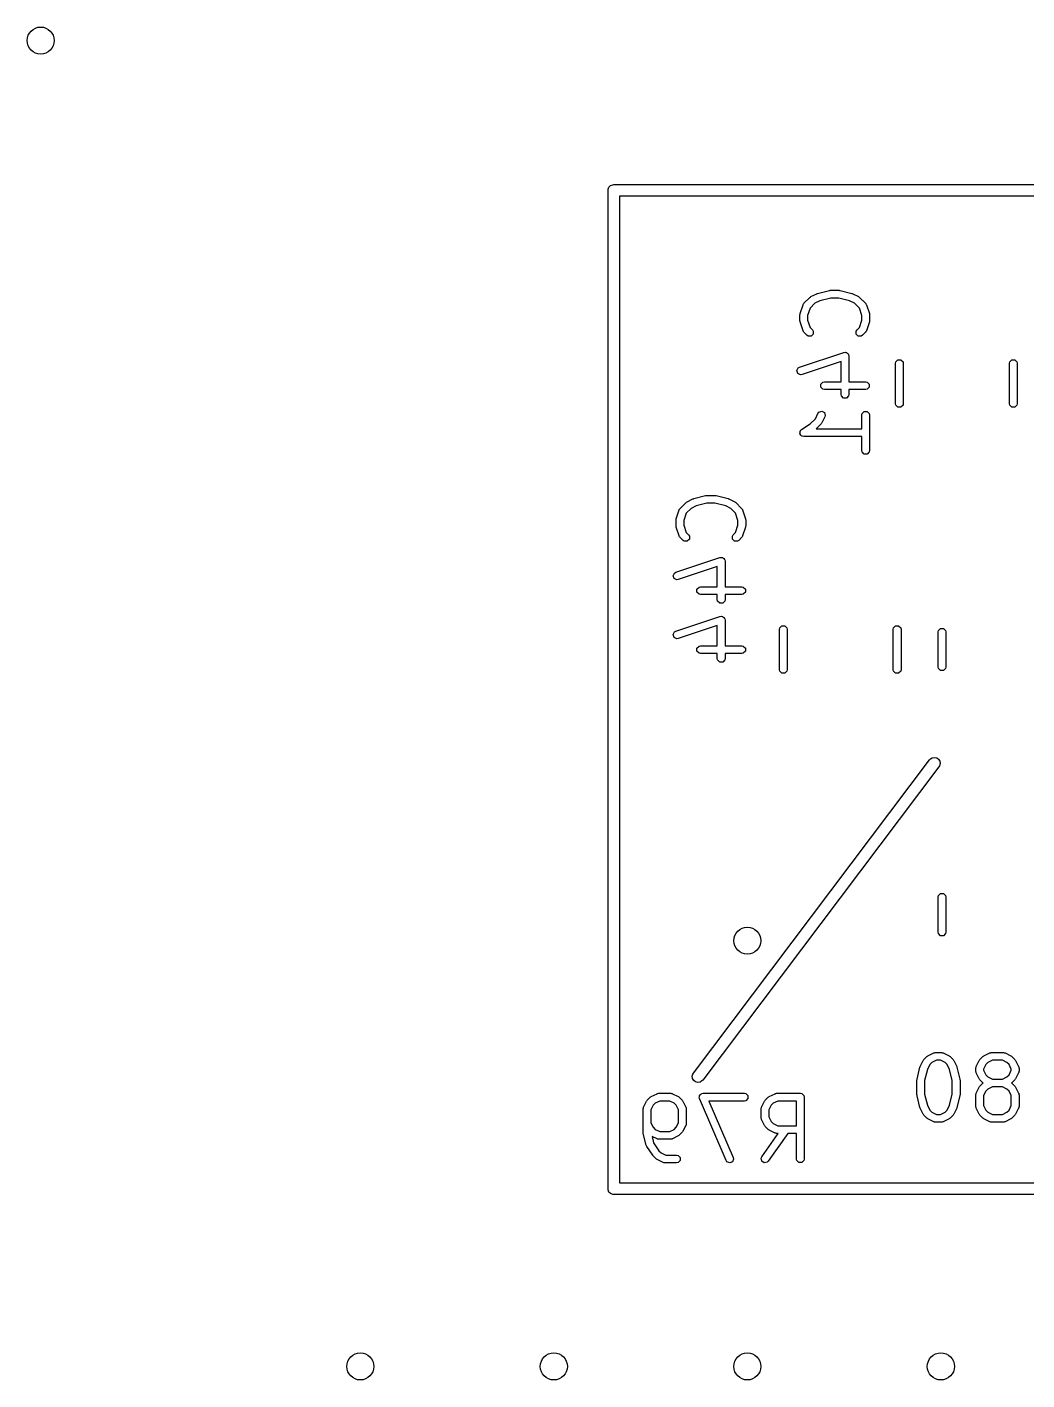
# Model space of a CAD drawing. Header units: inches. Extents: x 0.38 to 5.39, y 0.12 to 3.22.
# Drawn here: x 0.383 to 0.892, y 2.409 to 3.097 of the extents above; entities that cross this region are included whole.
import ezdxf

# ---------------------------------------------------------------- set-up
doc = ezdxf.new("R2010")
doc.units = ezdxf.units.IN
doc.header["$MEASUREMENT"] = 0
doc.layers.add('BLACK', color=250, linetype='CONTINUOUS')

msp = doc.modelspace()

# ---------------------------------------------------------------- linework, layer by layer
at = {"layer": 'BLACK', "linetype": 'CONTINUOUS'}
for p, q in [((0.67858, 3.01382), (0.67864, 3.01439)), ((0.67864, 3.01439), (0.67908, 3.01546)), ((0.67908, 3.01546), (0.67989, 3.01627)), ((0.67989, 3.01627), (0.68096, 3.01671)), ((0.68096, 3.01671), (0.68154, 3.01677)), ((0.68154, 3.01677), (1.32228, 3.01677)), ((0.67858, 2.50594), (0.67858, 3.01382)), ((0.68449, 3.01087), (0.68449, 2.5089)), ((1.31933, 3.01087), (0.68449, 3.01087)), ((0.77825, 2.9564), (0.78125, 2.9594)), ((0.78125, 2.9594), (0.78152, 2.95957)), ((0.78152, 2.95957), (0.78176, 2.95977)), ((0.78176, 2.95977), (0.78476, 2.96127)), ((0.78476, 2.96127), (0.78497, 2.96132)), ((0.78497, 2.96132), (0.78517, 2.96141)), ((0.78517, 2.96141), (0.79117, 2.96291)), ((0.79117, 2.96291), (0.79141, 2.96293)), ((0.79141, 2.96293), (0.79164, 2.96297)), ((0.79164, 2.96297), (0.79614, 2.96297)), ((0.79614, 2.96297), (0.79638, 2.96293)), ((0.79638, 2.96293), (0.79662, 2.96291)), ((0.79662, 2.96291), (0.80262, 2.96141)), ((0.80262, 2.96141), (0.80281, 2.96132)), ((0.80281, 2.96132), (0.80302, 2.96127)), ((0.80302, 2.96127), (0.80602, 2.95977)), ((0.80602, 2.95977), (0.80627, 2.95957)), ((0.80627, 2.95957), (0.80653, 2.9594)), ((0.80653, 2.9594), (0.80953, 2.9564)), ((0.77628, 2.95113), (0.77778, 2.95563)), ((0.77778, 2.95563), (0.77783, 2.95571)), ((0.77783, 2.95576), (0.778, 2.95602)), ((0.77783, 2.95571), (0.77783, 2.95576)), ((0.778, 2.95602), (0.77816, 2.9563)), ((0.77816, 2.9563), (0.7782, 2.95632)), ((0.7782, 2.95632), (0.77825, 2.9564)), ((0.78137, 2.95394), (0.78011, 2.95019)), ((0.78381, 2.95639), (0.78137, 2.95394)), ((0.78633, 2.95765), (0.78381, 2.95639)), ((0.79189, 2.95904), (0.78633, 2.95765)), ((0.7959, 2.95904), (0.79189, 2.95904)), ((0.80146, 2.95765), (0.7959, 2.95904)), ((0.80398, 2.95639), (0.80146, 2.95765)), ((0.80642, 2.95394), (0.80398, 2.95639)), ((0.80767, 2.95019), (0.80642, 2.95394)), ((0.80953, 2.9564), (0.80959, 2.95632)), ((0.80959, 2.95632), (0.80963, 2.9563)), ((0.80963, 2.9563), (0.80979, 2.95602)), ((0.80979, 2.95602), (0.80996, 2.95576)), ((0.80996, 2.95576), (0.80996, 2.95571)), ((0.80996, 2.95571), (0.81001, 2.95563)), ((0.81001, 2.95563), (0.81151, 2.95113)), ((0.77618, 2.95051), (0.77624, 2.95082)), ((0.77618, 2.94751), (0.77618, 2.95051)), ((0.77624, 2.9472), (0.77618, 2.94751)), ((0.77624, 2.95082), (0.77628, 2.95113)), ((0.77628, 2.94688), (0.77624, 2.9472)), ((0.77778, 2.94238), (0.77628, 2.94688)), ((0.78011, 2.95019), (0.78011, 2.94783)), ((0.78011, 2.94783), (0.78137, 2.94407)), ((0.80642, 2.94407), (0.80767, 2.94783)), ((0.80767, 2.94783), (0.80767, 2.95019)), ((0.81151, 2.94688), (0.81001, 2.94238)), ((0.81151, 2.95113), (0.81155, 2.95082)), ((0.81155, 2.9472), (0.81151, 2.94688)), ((0.81155, 2.95082), (0.81161, 2.95051)), ((0.81161, 2.94751), (0.81155, 2.9472)), ((0.81161, 2.95051), (0.81161, 2.94751)), ((0.77783, 2.9423), (0.77778, 2.94238)), ((0.77783, 2.94225), (0.77783, 2.9423)), ((0.778, 2.94199), (0.77783, 2.94225)), ((0.77816, 2.94172), (0.778, 2.94199)), ((0.7782, 2.9417), (0.77816, 2.94172)), ((0.77825, 2.94162), (0.7782, 2.9417)), ((0.77975, 2.94012), (0.77825, 2.94162)), ((0.78039, 2.93969), (0.77975, 2.94012)), ((0.7819, 2.93969), (0.78039, 2.93969)), ((0.78137, 2.94407), (0.78254, 2.9429)), ((0.78296, 2.94075), (0.7819, 2.93969)), ((0.78254, 2.9429), (0.78296, 2.94226)), ((0.78296, 2.94226), (0.78296, 2.94075)), ((0.80482, 2.94226), (0.80525, 2.9429)), ((0.80482, 2.94075), (0.80482, 2.94226)), ((0.80589, 2.93969), (0.80482, 2.94075)), ((0.80525, 2.9429), (0.80642, 2.94407)), ((0.8074, 2.93969), (0.80589, 2.93969)), ((0.80803, 2.94012), (0.8074, 2.93969)), ((0.80953, 2.94162), (0.80803, 2.94012)), ((0.80959, 2.9417), (0.80953, 2.94162)), ((0.80963, 2.94172), (0.80959, 2.9417)), ((0.80979, 2.94199), (0.80963, 2.94172)), ((0.80996, 2.94225), (0.80979, 2.94199)), ((0.81001, 2.94238), (0.80996, 2.9423)), ((0.80996, 2.9423), (0.80996, 2.94225)), ((0.77602, 2.92388), (0.79852, 2.93138)), ((0.79717, 2.92678), (0.77727, 2.92014)), ((0.79717, 2.91648), (0.79717, 2.92678)), ((0.79852, 2.93138), (0.79928, 2.93147)), ((0.79928, 2.93147), (0.79957, 2.93133)), ((0.79957, 2.93133), (0.7999, 2.93133)), ((0.7999, 2.93133), (0.80022, 2.931)), ((0.80022, 2.931), (0.80063, 2.9308)), ((0.80063, 2.9308), (0.80073, 2.93049)), ((0.80073, 2.93049), (0.80096, 2.93026)), ((0.80096, 2.93026), (0.80111, 2.92951)), ((0.80111, 2.92951), (0.80111, 2.91648)), ((0.82484, 2.92588), (0.82499, 2.92663)), ((0.82484, 2.90531), (0.82484, 2.92588)), ((0.82499, 2.92663), (0.82606, 2.92769)), ((0.82606, 2.92769), (0.82756, 2.92769)), ((0.82756, 2.92769), (0.82863, 2.92663)), ((0.82863, 2.92663), (0.82878, 2.92588)), ((0.82878, 2.92588), (0.82878, 2.90531)), ((0.88272, 2.92588), (0.88287, 2.92663)), ((0.88272, 2.90531), (0.88272, 2.92588)), ((0.88287, 2.92663), (0.88393, 2.92769)), ((0.88393, 2.92769), (0.88544, 2.92769)), ((0.88544, 2.92769), (0.8865, 2.92663)), ((0.8865, 2.92663), (0.88665, 2.92588)), ((0.88665, 2.92588), (0.88665, 2.90531)), ((0.77468, 2.92215), (0.77536, 2.9235)), ((0.77516, 2.92072), (0.77468, 2.92215)), ((0.77651, 2.92005), (0.77516, 2.92072)), ((0.77536, 2.9235), (0.77602, 2.92388)), ((0.77727, 2.92014), (0.77651, 2.92005)), ((0.78683, 2.91526), (0.78789, 2.91633)), ((0.78683, 2.91376), (0.78683, 2.91526)), ((0.78789, 2.91269), (0.78683, 2.91376)), ((0.78789, 2.91633), (0.78864, 2.91648)), ((0.78864, 2.91254), (0.78789, 2.91269)), ((0.78864, 2.91648), (0.79717, 2.91648)), ((0.79717, 2.91254), (0.78864, 2.91254)), ((0.79717, 2.91001), (0.79717, 2.91254)), ((0.80111, 2.91648), (0.80964, 2.91648)), ((0.80964, 2.91254), (0.80111, 2.91254)), ((0.80111, 2.91254), (0.80111, 2.91001)), ((0.80964, 2.91648), (0.81039, 2.91633)), ((0.81039, 2.91269), (0.80964, 2.91254)), ((0.81039, 2.91633), (0.81146, 2.91526)), ((0.81146, 2.91376), (0.81039, 2.91269)), ((0.81146, 2.91526), (0.81146, 2.91376)), ((0.79732, 2.90926), (0.79717, 2.91001)), ((0.79839, 2.90819), (0.79732, 2.90926)), ((0.7999, 2.90819), (0.79839, 2.90819)), ((0.80096, 2.90926), (0.7999, 2.90819)), ((0.80111, 2.91001), (0.80096, 2.90926)), ((0.82499, 2.90455), (0.82484, 2.90531)), ((0.82606, 2.90349), (0.82499, 2.90455)), ((0.82863, 2.90455), (0.82756, 2.90349)), ((0.82878, 2.90531), (0.82863, 2.90455)), ((0.88287, 2.90455), (0.88272, 2.90531)), ((0.88393, 2.90349), (0.88287, 2.90455)), ((0.8865, 2.90455), (0.88544, 2.90349)), ((0.88665, 2.90531), (0.8865, 2.90455)), ((0.78139, 2.89504), (0.78403, 2.89768)), ((0.78403, 2.89768), (0.78538, 2.90039)), ((0.78538, 2.90039), (0.78585, 2.901)), ((0.78585, 2.901), (0.78728, 2.90148)), ((0.78728, 2.90148), (0.78863, 2.9008)), ((0.78891, 2.89863), (0.78741, 2.89563)), ((0.78863, 2.9008), (0.78911, 2.89937)), ((0.78911, 2.89937), (0.78891, 2.89863)), ((0.80767, 2.89951), (0.80782, 2.90027)), ((0.80767, 2.89248), (0.80767, 2.89951)), ((0.80782, 2.90027), (0.80889, 2.90133)), ((0.80889, 2.90133), (0.81039, 2.90133)), ((0.81039, 2.90133), (0.81146, 2.90027)), ((0.81146, 2.90027), (0.81161, 2.89951)), ((0.81161, 2.89951), (0.81161, 2.88151)), ((0.82756, 2.90349), (0.82606, 2.90349)), ((0.88544, 2.90349), (0.88393, 2.90349)), ((0.77621, 2.89013), (0.77633, 2.89069)), ((0.77633, 2.89127), (0.77647, 2.89141)), ((0.77633, 2.89069), (0.77633, 2.89127)), ((0.77647, 2.89141), (0.77651, 2.89161)), ((0.77651, 2.89161), (0.77705, 2.89215)), ((0.77705, 2.89215), (0.78139, 2.89504)), ((0.78704, 2.89512), (0.7844, 2.89248)), ((0.7844, 2.89248), (0.80767, 2.89248)), ((0.78721, 2.89538), (0.78704, 2.89512)), ((0.78741, 2.89563), (0.78721, 2.89538)), ((0.77633, 2.88996), (0.77621, 2.89013)), ((0.77633, 2.88976), (0.77633, 2.88996)), ((0.77673, 2.88936), (0.77633, 2.88976)), ((0.77705, 2.88888), (0.77673, 2.88936)), ((0.77725, 2.88884), (0.77705, 2.88888)), ((0.77739, 2.8887), (0.77725, 2.88884)), ((0.77815, 2.88855), (0.77739, 2.8887)), ((0.80767, 2.88855), (0.77815, 2.88855)), ((0.80767, 2.88151), (0.80767, 2.88855)), ((0.80782, 2.88076), (0.80767, 2.88151)), ((0.80889, 2.8797), (0.80782, 2.88076)), ((0.81039, 2.8797), (0.80889, 2.8797)), ((0.81146, 2.88076), (0.81039, 2.8797)), ((0.81161, 2.88151), (0.81146, 2.88076)), ((0.71877, 2.85544), (0.72177, 2.85694)), ((0.72177, 2.85694), (0.72198, 2.85699)), ((0.72198, 2.85699), (0.72217, 2.85708)), ((0.72217, 2.85708), (0.72817, 2.85858)), ((0.72817, 2.85858), (0.72842, 2.8586)), ((0.72842, 2.8586), (0.72865, 2.85864)), ((0.72865, 2.85864), (0.73315, 2.85864)), ((0.73315, 2.85864), (0.73339, 2.8586)), ((0.73339, 2.8586), (0.73363, 2.85858)), ((0.73363, 2.85858), (0.73963, 2.85708)), ((0.73963, 2.85708), (0.73982, 2.85699)), ((0.73982, 2.85699), (0.74003, 2.85694)), ((0.74003, 2.85694), (0.74303, 2.85544)), ((0.71329, 2.8468), (0.71479, 2.8513)), ((0.71479, 2.8513), (0.71483, 2.85138)), ((0.71483, 2.85143), (0.71501, 2.85169)), ((0.71483, 2.85138), (0.71483, 2.85143)), ((0.71501, 2.85169), (0.71517, 2.85196)), ((0.71517, 2.85196), (0.71521, 2.85198)), ((0.71521, 2.85198), (0.71526, 2.85207)), ((0.71526, 2.85207), (0.71826, 2.85507)), ((0.71837, 2.84961), (0.71712, 2.84586)), ((0.71826, 2.85507), (0.71852, 2.85524)), ((0.72082, 2.85206), (0.71837, 2.84961)), ((0.71852, 2.85524), (0.71877, 2.85544)), ((0.72334, 2.85332), (0.72082, 2.85206)), ((0.72889, 2.85471), (0.72334, 2.85332)), ((0.73291, 2.85471), (0.72889, 2.85471)), ((0.73846, 2.85332), (0.73291, 2.85471)), ((0.74098, 2.85206), (0.73846, 2.85332)), ((0.74343, 2.84961), (0.74098, 2.85206)), ((0.74303, 2.85544), (0.74328, 2.85524)), ((0.74328, 2.85524), (0.74354, 2.85507)), ((0.74468, 2.84586), (0.74343, 2.84961)), ((0.74354, 2.85507), (0.74654, 2.85207)), ((0.74654, 2.85207), (0.7466, 2.85198)), ((0.7466, 2.85198), (0.74664, 2.85196)), ((0.74664, 2.85196), (0.74679, 2.85169)), ((0.74679, 2.85169), (0.74697, 2.85143)), ((0.74697, 2.85143), (0.74697, 2.85138)), ((0.74697, 2.85138), (0.74702, 2.8513)), ((0.74702, 2.8513), (0.74852, 2.8468)), ((0.71318, 2.84618), (0.71325, 2.84649)), ((0.71318, 2.84318), (0.71318, 2.84618)), ((0.71325, 2.84287), (0.71318, 2.84318)), ((0.71325, 2.84649), (0.71329, 2.8468)), ((0.71329, 2.84255), (0.71325, 2.84287)), ((0.71479, 2.83805), (0.71329, 2.84255)), ((0.71712, 2.84586), (0.71712, 2.8435)), ((0.71712, 2.8435), (0.71837, 2.83974)), ((0.74343, 2.83974), (0.74468, 2.8435)), ((0.74468, 2.8435), (0.74468, 2.84586)), ((0.74852, 2.84255), (0.74702, 2.83805)), ((0.74852, 2.8468), (0.74856, 2.84649)), ((0.74856, 2.84287), (0.74852, 2.84255)), ((0.74856, 2.84649), (0.74862, 2.84618)), ((0.74862, 2.84318), (0.74856, 2.84287)), ((0.74862, 2.84618), (0.74862, 2.84318)), ((0.71483, 2.83797), (0.71479, 2.83805)), ((0.71483, 2.83792), (0.71483, 2.83797)), ((0.71501, 2.83766), (0.71483, 2.83792)), ((0.71517, 2.83739), (0.71501, 2.83766)), ((0.71521, 2.83737), (0.71517, 2.83739)), ((0.71526, 2.83728), (0.71521, 2.83737)), ((0.71676, 2.83578), (0.71526, 2.83728)), ((0.7174, 2.83536), (0.71676, 2.83578)), ((0.71891, 2.83536), (0.7174, 2.83536)), ((0.71837, 2.83974), (0.71954, 2.83857)), ((0.71997, 2.83642), (0.71891, 2.83536)), ((0.71954, 2.83857), (0.71997, 2.83793)), ((0.71997, 2.83793), (0.71997, 2.83642)), ((0.74183, 2.83793), (0.74226, 2.83857)), ((0.74183, 2.83642), (0.74183, 2.83793)), ((0.7429, 2.83536), (0.74183, 2.83642)), ((0.74226, 2.83857), (0.74343, 2.83974)), ((0.7444, 2.83536), (0.7429, 2.83536)), ((0.74504, 2.83578), (0.7444, 2.83536)), ((0.74654, 2.83728), (0.74504, 2.83578)), ((0.7466, 2.83737), (0.74654, 2.83728)), ((0.74664, 2.83739), (0.7466, 2.83737)), ((0.74679, 2.83766), (0.74664, 2.83739)), ((0.74697, 2.83792), (0.74679, 2.83766)), ((0.74702, 2.83805), (0.74697, 2.83797)), ((0.74697, 2.83797), (0.74697, 2.83792)), ((0.71303, 2.81955), (0.73553, 2.82705)), ((0.73418, 2.82245), (0.71428, 2.81581)), ((0.73418, 2.81215), (0.73418, 2.82245)), ((0.73553, 2.82705), (0.73629, 2.82714)), ((0.73629, 2.82714), (0.73658, 2.827)), ((0.73658, 2.827), (0.7369, 2.827)), ((0.7369, 2.827), (0.73723, 2.82667)), ((0.73723, 2.82667), (0.73764, 2.82647)), ((0.73764, 2.82647), (0.73774, 2.82616)), ((0.73774, 2.82616), (0.73797, 2.82593)), ((0.73797, 2.82593), (0.73812, 2.82518)), ((0.73812, 2.82518), (0.73812, 2.81215)), ((0.71169, 2.81782), (0.71236, 2.81917)), ((0.71217, 2.81639), (0.71169, 2.81782)), ((0.71351, 2.81572), (0.71217, 2.81639)), ((0.71236, 2.81917), (0.71303, 2.81955)), ((0.71428, 2.81581), (0.71351, 2.81572)), ((0.72383, 2.81093), (0.7249, 2.812)), ((0.72383, 2.80943), (0.72383, 2.81093)), ((0.7249, 2.80836), (0.72383, 2.80943)), ((0.7249, 2.812), (0.72565, 2.81215)), ((0.72565, 2.80821), (0.7249, 2.80836)), ((0.72565, 2.81215), (0.73418, 2.81215)), ((0.73418, 2.80821), (0.72565, 2.80821)), ((0.73418, 2.80568), (0.73418, 2.80821)), ((0.73812, 2.81215), (0.74665, 2.81215)), ((0.74665, 2.80821), (0.73812, 2.80821)), ((0.73812, 2.80821), (0.73812, 2.80568)), ((0.74665, 2.81215), (0.7474, 2.812)), ((0.7474, 2.80836), (0.74665, 2.80821)), ((0.7474, 2.812), (0.74847, 2.81093)), ((0.74847, 2.80943), (0.7474, 2.80836)), ((0.74847, 2.81093), (0.74847, 2.80943)), ((0.73433, 2.80493), (0.73418, 2.80568)), ((0.7354, 2.80386), (0.73433, 2.80493)), ((0.7369, 2.80386), (0.7354, 2.80386)), ((0.73797, 2.80493), (0.7369, 2.80386)), ((0.73812, 2.80568), (0.73797, 2.80493)), ((0.71303, 2.78955), (0.73553, 2.79705)), ((0.73553, 2.79705), (0.73629, 2.79715)), ((0.73629, 2.79715), (0.73658, 2.797)), ((0.73658, 2.797), (0.7369, 2.797)), ((0.7369, 2.797), (0.73723, 2.79668)), ((0.73723, 2.79668), (0.73764, 2.79647)), ((0.73764, 2.79647), (0.73774, 2.79616)), ((0.73774, 2.79616), (0.73797, 2.79594)), ((0.73797, 2.79594), (0.73812, 2.79518)), ((0.73812, 2.79518), (0.73812, 2.78215)), ((0.71169, 2.78782), (0.71236, 2.78917)), ((0.71217, 2.78639), (0.71169, 2.78782)), ((0.71236, 2.78917), (0.71303, 2.78955)), ((0.73418, 2.79245), (0.71428, 2.78582)), ((0.73418, 2.78215), (0.73418, 2.79245)), ((0.76579, 2.79054), (0.76594, 2.79129)), ((0.76579, 2.76997), (0.76579, 2.79054)), ((0.76594, 2.79129), (0.767, 2.79236)), ((0.767, 2.79236), (0.76851, 2.79236)), ((0.76851, 2.79236), (0.76957, 2.79129)), ((0.76957, 2.79129), (0.76972, 2.79054)), ((0.76972, 2.79054), (0.76972, 2.76997)), ((0.82366, 2.79054), (0.82381, 2.79129)), ((0.82366, 2.76997), (0.82366, 2.79054)), ((0.82381, 2.79129), (0.82488, 2.79236)), ((0.82488, 2.79236), (0.82638, 2.79236)), ((0.82638, 2.79236), (0.82745, 2.79129)), ((0.82745, 2.79129), (0.8276, 2.79054)), ((0.8276, 2.79054), (0.8276, 2.76997)), ((0.8465, 2.7892), (0.84665, 2.78995)), ((0.8465, 2.77132), (0.8465, 2.7892)), ((0.84665, 2.78995), (0.84771, 2.79101)), ((0.84771, 2.79101), (0.84922, 2.79101)), ((0.84922, 2.79101), (0.85028, 2.78995)), ((0.85028, 2.78995), (0.85043, 2.7892)), ((0.85043, 2.7892), (0.85043, 2.77132)), ((0.71351, 2.78572), (0.71217, 2.78639)), ((0.71428, 2.78582), (0.71351, 2.78572)), ((0.72383, 2.78094), (0.7249, 2.782)), ((0.72383, 2.77943), (0.72383, 2.78094)), ((0.7249, 2.782), (0.72565, 2.78215)), ((0.72565, 2.78215), (0.73418, 2.78215)), ((0.73812, 2.78215), (0.74665, 2.78215)), ((0.74665, 2.78215), (0.7474, 2.782)), ((0.7474, 2.782), (0.74847, 2.78094)), ((0.74847, 2.78094), (0.74847, 2.77943)), ((0.7249, 2.77837), (0.72383, 2.77943)), ((0.72565, 2.77822), (0.7249, 2.77837)), ((0.73418, 2.77822), (0.72565, 2.77822)), ((0.73418, 2.77568), (0.73418, 2.77822)), ((0.73433, 2.77493), (0.73418, 2.77568)), ((0.7354, 2.77387), (0.73433, 2.77493)), ((0.7369, 2.77387), (0.7354, 2.77387)), ((0.73797, 2.77493), (0.7369, 2.77387)), ((0.73812, 2.77568), (0.73797, 2.77493)), ((0.74665, 2.77822), (0.73812, 2.77822)), ((0.73812, 2.77822), (0.73812, 2.77568)), ((0.7474, 2.77837), (0.74665, 2.77822)), ((0.74847, 2.77943), (0.7474, 2.77837)), ((0.76594, 2.76922), (0.76579, 2.76997)), ((0.767, 2.76815), (0.76594, 2.76922)), ((0.76851, 2.76815), (0.767, 2.76815)), ((0.76957, 2.76922), (0.76851, 2.76815)), ((0.76972, 2.76997), (0.76957, 2.76922)), ((0.82381, 2.76922), (0.82366, 2.76997)), ((0.82488, 2.76815), (0.82381, 2.76922)), ((0.82638, 2.76815), (0.82488, 2.76815)), ((0.82745, 2.76922), (0.82638, 2.76815)), ((0.8276, 2.76997), (0.82745, 2.76922)), ((0.84665, 2.77056), (0.8465, 2.77132)), ((0.84771, 2.7695), (0.84665, 2.77056)), ((0.84922, 2.7695), (0.84771, 2.7695)), ((0.85028, 2.77056), (0.84922, 2.7695)), ((0.85043, 2.77132), (0.85028, 2.77056)), ((0.84351, 2.72523), (0.84465, 2.72539)), ((0.84465, 2.72539), (0.84577, 2.7251)), ((0.72205, 2.56477), (0.84213, 2.72422)), ((0.84685, 2.72066), (0.72677, 2.56122)), ((0.84213, 2.72422), (0.84252, 2.72464)), ((0.84252, 2.72464), (0.84351, 2.72523)), ((0.84577, 2.7251), (0.84669, 2.72441)), ((0.84669, 2.72441), (0.84728, 2.72342)), ((0.84715, 2.72116), (0.84685, 2.72066)), ((0.84744, 2.72227), (0.84715, 2.72116)), ((0.84728, 2.72342), (0.84744, 2.72227)), ((0.8465, 2.65435), (0.84665, 2.65511)), ((0.8465, 2.63647), (0.8465, 2.65435)), ((0.84665, 2.65511), (0.84771, 2.65617)), ((0.84771, 2.65617), (0.84922, 2.65617)), ((0.84922, 2.65617), (0.85028, 2.65511)), ((0.85028, 2.65511), (0.85043, 2.65435)), ((0.85043, 2.65435), (0.85043, 2.63647)), ((0.84665, 2.63572), (0.8465, 2.63647)), ((0.85043, 2.63647), (0.85028, 2.63572)), ((0.84771, 2.63466), (0.84665, 2.63572)), ((0.84922, 2.63466), (0.84771, 2.63466)), ((0.85028, 2.63572), (0.84922, 2.63466)), ((0.84128, 2.57353), (0.84428, 2.57503)), ((0.84428, 2.57503), (0.84437, 2.57506)), ((0.84437, 2.57506), (0.8444, 2.57509)), ((0.8444, 2.57509), (0.84471, 2.57515)), ((0.84471, 2.57515), (0.84502, 2.57524)), ((0.84502, 2.57524), (0.84506, 2.57522)), ((0.84506, 2.57522), (0.84516, 2.57524)), ((0.84516, 2.57524), (0.84816, 2.57524)), ((0.84816, 2.57524), (0.84825, 2.57522)), ((0.84825, 2.57522), (0.84829, 2.57524)), ((0.84829, 2.57524), (0.8486, 2.57515)), ((0.8486, 2.57515), (0.84891, 2.57509)), ((0.84891, 2.57509), (0.84894, 2.57506)), ((0.84894, 2.57506), (0.84904, 2.57503)), ((0.84904, 2.57503), (0.85204, 2.57353)), ((0.86977, 2.57353), (0.87277, 2.57503)), ((0.87277, 2.57503), (0.87287, 2.57506)), ((0.87287, 2.57506), (0.8729, 2.57509)), ((0.8729, 2.57509), (0.87321, 2.57515)), ((0.87321, 2.57515), (0.87351, 2.57524)), ((0.87351, 2.57524), (0.87356, 2.57522)), ((0.87356, 2.57522), (0.87365, 2.57524)), ((0.87365, 2.57524), (0.87965, 2.57524)), ((0.87965, 2.57524), (0.87975, 2.57522)), ((0.87975, 2.57522), (0.87979, 2.57524)), ((0.87979, 2.57524), (0.8801, 2.57515)), ((0.8801, 2.57515), (0.8804, 2.57509)), ((0.8804, 2.57509), (0.88044, 2.57506)), ((0.88044, 2.57506), (0.88053, 2.57503)), ((0.88053, 2.57503), (0.88353, 2.57353)), ((0.83575, 2.56175), (0.83725, 2.56775)), ((0.83725, 2.56775), (0.83734, 2.56795)), ((0.83734, 2.56795), (0.8374, 2.56815)), ((0.8374, 2.56815), (0.8389, 2.57115)), ((0.8389, 2.57115), (0.83909, 2.5714)), ((0.83909, 2.5714), (0.83926, 2.57166)), ((0.83926, 2.57166), (0.84076, 2.57316)), ((0.84076, 2.57316), (0.84103, 2.57334)), ((0.84227, 2.56911), (0.84101, 2.56659)), ((0.84103, 2.57334), (0.84128, 2.57353)), ((0.84332, 2.57015), (0.84227, 2.56911)), ((0.84562, 2.5713), (0.84332, 2.57015)), ((0.84769, 2.5713), (0.84562, 2.5713)), ((0.84999, 2.57015), (0.84769, 2.5713)), ((0.85104, 2.56911), (0.84999, 2.57015)), ((0.8523, 2.56659), (0.85104, 2.56911)), ((0.85204, 2.57353), (0.85228, 2.57334)), ((0.85228, 2.57334), (0.85255, 2.57316)), ((0.85255, 2.57316), (0.85405, 2.57166)), ((0.85405, 2.57166), (0.85422, 2.5714)), ((0.85422, 2.5714), (0.85442, 2.57115)), ((0.85442, 2.57115), (0.85592, 2.56815)), ((0.85592, 2.56815), (0.85597, 2.56794)), ((0.85597, 2.56794), (0.85606, 2.56775)), ((0.85606, 2.56775), (0.85756, 2.56175)), ((0.86568, 2.56727), (0.8657, 2.56737)), ((0.86568, 2.56577), (0.86568, 2.56727)), ((0.86569, 2.56741), (0.86577, 2.56772)), ((0.8657, 2.56737), (0.86569, 2.56741)), ((0.86577, 2.56772), (0.86583, 2.56803)), ((0.86583, 2.56803), (0.86587, 2.56806)), ((0.86587, 2.56806), (0.86589, 2.56815)), ((0.86589, 2.56815), (0.86739, 2.57115)), ((0.86739, 2.57115), (0.86759, 2.5714)), ((0.86759, 2.5714), (0.86776, 2.57166)), ((0.86776, 2.57166), (0.86926, 2.57316)), ((0.86926, 2.57316), (0.86952, 2.57334)), ((0.86952, 2.57334), (0.86977, 2.57353)), ((0.87077, 2.56911), (0.86962, 2.56681)), ((0.87182, 2.57015), (0.87077, 2.56911)), ((0.87412, 2.5713), (0.87182, 2.57015)), ((0.87919, 2.5713), (0.87412, 2.5713)), ((0.88148, 2.57015), (0.87919, 2.5713)), ((0.88253, 2.56911), (0.88148, 2.57015)), ((0.88368, 2.56681), (0.88253, 2.56911)), ((0.88353, 2.57353), (0.88378, 2.57334)), ((0.88378, 2.57334), (0.88404, 2.57316)), ((0.88404, 2.57316), (0.88554, 2.57166)), ((0.88554, 2.57166), (0.88572, 2.5714)), ((0.88572, 2.5714), (0.88591, 2.57115)), ((0.88591, 2.57115), (0.88741, 2.56815)), ((0.88741, 2.56815), (0.88744, 2.56806)), ((0.88744, 2.56806), (0.88747, 2.56803)), ((0.88747, 2.56803), (0.88753, 2.56772)), ((0.88753, 2.56772), (0.88761, 2.56741)), ((0.88761, 2.56741), (0.8876, 2.56737)), ((0.8876, 2.56737), (0.88762, 2.56727)), ((0.88762, 2.56727), (0.88762, 2.56577)), ((0.72146, 2.56316), (0.72175, 2.56427)), ((0.72162, 2.56202), (0.72146, 2.56316)), ((0.72221, 2.56103), (0.72162, 2.56202)), ((0.72175, 2.56427), (0.72205, 2.56477)), ((0.72313, 2.56033), (0.72221, 2.56103)), ((0.72424, 2.56004), (0.72313, 2.56033)), ((0.72538, 2.5602), (0.72424, 2.56004)), ((0.72638, 2.56079), (0.72538, 2.5602)), ((0.72677, 2.56122), (0.72638, 2.56079)), ((0.83569, 2.56127), (0.83574, 2.56151)), ((0.83569, 2.55377), (0.83569, 2.56127)), ((0.83574, 2.56151), (0.83575, 2.56175)), ((0.84101, 2.56659), (0.83963, 2.56103)), ((0.83963, 2.56103), (0.83963, 2.55402)), ((0.85369, 2.56103), (0.8523, 2.56659)), ((0.85369, 2.55402), (0.85369, 2.56103)), ((0.85756, 2.56175), (0.85758, 2.56151)), ((0.85758, 2.56151), (0.85762, 2.56127)), ((0.85762, 2.56127), (0.85762, 2.55377)), ((0.8657, 2.56568), (0.86568, 2.56577)), ((0.86569, 2.56563), (0.8657, 2.56568)), ((0.86577, 2.56533), (0.86569, 2.56563)), ((0.86583, 2.56502), (0.86577, 2.56533)), ((0.86587, 2.56499), (0.86583, 2.56502)), ((0.86589, 2.56489), (0.86587, 2.56499)), ((0.86739, 2.56189), (0.86589, 2.56489)), ((0.86759, 2.56164), (0.86739, 2.56189)), ((0.86776, 2.56138), (0.86759, 2.56164)), ((0.86926, 2.55988), (0.86776, 2.56138)), ((0.86962, 2.56681), (0.86962, 2.56624)), ((0.86962, 2.56624), (0.87077, 2.56394)), ((0.87077, 2.56394), (0.87182, 2.56289)), ((0.87182, 2.56289), (0.87412, 2.56174)), ((0.87412, 2.56174), (0.87919, 2.56174)), ((0.87919, 2.56174), (0.88148, 2.56289)), ((0.88148, 2.56289), (0.88253, 2.56394)), ((0.88253, 2.56394), (0.88368, 2.56624)), ((0.88368, 2.56624), (0.88368, 2.56681)), ((0.88554, 2.56138), (0.88404, 2.55988)), ((0.88572, 2.56164), (0.88554, 2.56138)), ((0.88591, 2.56189), (0.88572, 2.56164)), ((0.88741, 2.56489), (0.88591, 2.56189)), ((0.88744, 2.56499), (0.88741, 2.56489)), ((0.88747, 2.56502), (0.88744, 2.56499)), ((0.88753, 2.56533), (0.88747, 2.56502)), ((0.88761, 2.56563), (0.88753, 2.56533)), ((0.88762, 2.56577), (0.8876, 2.56568)), ((0.8876, 2.56568), (0.88761, 2.56563)), ((0.70056, 2.55282), (0.70356, 2.55432)), ((0.70356, 2.55432), (0.70366, 2.55435)), ((0.70366, 2.55435), (0.70369, 2.55438)), ((0.70369, 2.55438), (0.704, 2.55444)), ((0.704, 2.55444), (0.7043, 2.55453)), ((0.7043, 2.55453), (0.70435, 2.55451)), ((0.70435, 2.55451), (0.70444, 2.55453)), ((0.70444, 2.55453), (0.71044, 2.55453)), ((0.71044, 2.55453), (0.71054, 2.55451)), ((0.71054, 2.55451), (0.71058, 2.55453)), ((0.71058, 2.55453), (0.71089, 2.55444)), ((0.71089, 2.55444), (0.7112, 2.55438)), ((0.7112, 2.55438), (0.71123, 2.55435)), ((0.71123, 2.55435), (0.71132, 2.55432)), ((0.71132, 2.55432), (0.71432, 2.55282)), ((0.72512, 2.55332), (0.72539, 2.55359)), ((0.72512, 2.55291), (0.72512, 2.55332)), ((0.72539, 2.55359), (0.72553, 2.55394)), ((0.72553, 2.55394), (0.7259, 2.5541)), ((0.7259, 2.5541), (0.72619, 2.55438)), ((0.72619, 2.55438), (0.7269, 2.55452)), ((0.7269, 2.55452), (0.72692, 2.55453)), ((0.72692, 2.55453), (0.72692, 2.55453)), ((0.72692, 2.55453), (0.72694, 2.55453)), ((0.72694, 2.55453), (0.74794, 2.55453)), ((0.74794, 2.55453), (0.74869, 2.55438)), ((0.74869, 2.55438), (0.74976, 2.55332)), ((0.74976, 2.55332), (0.74976, 2.55181)), ((0.76056, 2.55282), (0.76356, 2.55432)), ((0.76356, 2.55432), (0.76365, 2.55435)), ((0.76365, 2.55435), (0.76368, 2.55438)), ((0.76368, 2.55438), (0.76399, 2.55444)), ((0.76399, 2.55444), (0.7643, 2.55453)), ((0.7643, 2.55453), (0.76434, 2.55451)), ((0.76434, 2.55451), (0.76444, 2.55453)), ((0.76444, 2.55453), (0.77643, 2.55453)), ((0.77643, 2.55453), (0.77719, 2.55438)), ((0.77719, 2.55438), (0.77825, 2.55332)), ((0.77825, 2.55332), (0.7784, 2.55256)), ((0.83574, 2.55354), (0.83569, 2.55377)), ((0.83575, 2.5533), (0.83574, 2.55354)), ((0.83725, 2.5473), (0.83575, 2.5533)), ((0.83963, 2.55402), (0.84101, 2.54846)), ((0.8523, 2.54846), (0.85369, 2.55402)), ((0.85756, 2.5533), (0.85606, 2.5473)), ((0.85758, 2.55354), (0.85756, 2.5533)), ((0.85762, 2.55377), (0.85758, 2.55354)), ((0.86568, 2.55377), (0.8657, 2.55387)), ((0.86568, 2.54778), (0.86568, 2.55377)), ((0.86569, 2.55391), (0.86577, 2.55422)), ((0.8657, 2.55387), (0.86569, 2.55391)), ((0.86577, 2.55422), (0.86583, 2.55453)), ((0.86583, 2.55453), (0.86587, 2.55456)), ((0.86587, 2.55456), (0.86589, 2.55465)), ((0.86589, 2.55465), (0.86739, 2.55765)), ((0.86739, 2.55765), (0.86759, 2.5579)), ((0.86759, 2.5579), (0.86776, 2.55817)), ((0.86776, 2.55817), (0.86926, 2.55967)), ((0.86942, 2.55977), (0.86926, 2.55988)), ((0.86926, 2.55967), (0.86942, 2.55977)), ((0.87077, 2.55561), (0.86962, 2.55331)), ((0.86962, 2.55331), (0.86962, 2.54824)), ((0.87182, 2.55666), (0.87077, 2.55561)), ((0.87412, 2.55781), (0.87182, 2.55666)), ((0.87919, 2.55781), (0.87412, 2.55781)), ((0.88148, 2.55666), (0.87919, 2.55781)), ((0.88253, 2.55561), (0.88148, 2.55666)), ((0.88368, 2.55331), (0.88253, 2.55561)), ((0.88368, 2.54824), (0.88368, 2.55331)), ((0.88404, 2.55988), (0.88388, 2.55977)), ((0.88388, 2.55977), (0.88404, 2.55967)), ((0.88404, 2.55967), (0.88554, 2.55817)), ((0.88554, 2.55817), (0.88572, 2.5579)), ((0.88572, 2.5579), (0.88591, 2.55765)), ((0.88591, 2.55765), (0.88741, 2.55465)), ((0.88741, 2.55465), (0.88744, 2.55456)), ((0.88744, 2.55456), (0.88747, 2.55453)), ((0.88747, 2.55453), (0.88753, 2.55422)), ((0.88753, 2.55422), (0.88761, 2.55391)), ((0.88761, 2.55391), (0.8876, 2.55387)), ((0.8876, 2.55387), (0.88762, 2.55377)), ((0.88762, 2.55377), (0.88762, 2.54778)), ((0.69648, 2.5467), (0.69656, 2.54701)), ((0.69649, 2.54666), (0.69648, 2.5467)), ((0.69648, 2.54656), (0.69649, 2.54666)), ((0.69648, 2.53457), (0.69648, 2.54656)), ((0.69656, 2.54701), (0.69663, 2.54732)), ((0.69663, 2.54732), (0.69666, 2.54735)), ((0.69666, 2.54735), (0.69668, 2.54744)), ((0.69668, 2.54744), (0.69818, 2.55044)), ((0.69818, 2.55044), (0.69838, 2.55069)), ((0.69838, 2.55069), (0.69855, 2.55096)), ((0.69855, 2.55096), (0.70005, 2.55246)), ((0.70005, 2.55246), (0.70031, 2.55263)), ((0.70031, 2.55263), (0.70056, 2.55282)), ((0.70156, 2.5484), (0.70041, 2.5461)), ((0.70261, 2.54945), (0.70156, 2.5484)), ((0.70491, 2.55059), (0.70261, 2.54945)), ((0.70998, 2.55059), (0.70491, 2.55059)), ((0.71228, 2.54945), (0.70998, 2.55059)), ((0.71332, 2.5484), (0.71228, 2.54945)), ((0.71447, 2.5461), (0.71332, 2.5484)), ((0.71432, 2.55282), (0.71457, 2.55263)), ((0.71457, 2.55263), (0.71483, 2.55246)), ((0.71483, 2.55246), (0.71633, 2.55096)), ((0.71633, 2.55096), (0.71651, 2.55069)), ((0.71651, 2.55069), (0.7167, 2.55044)), ((0.7167, 2.55044), (0.7182, 2.54744)), ((0.7182, 2.54744), (0.71823, 2.54735)), ((0.71823, 2.54735), (0.71826, 2.54732)), ((0.71826, 2.54732), (0.71832, 2.54701)), ((0.71832, 2.54701), (0.71841, 2.5467)), ((0.71841, 2.5467), (0.71839, 2.54666)), ((0.71839, 2.54666), (0.71841, 2.54656)), ((0.71841, 2.54656), (0.71841, 2.53906)), ((0.72497, 2.55254), (0.72512, 2.55291)), ((0.72512, 2.55183), (0.72497, 2.55254)), ((0.72512, 2.55181), (0.72512, 2.55183)), ((0.72513, 2.5518), (0.72512, 2.55181)), ((0.72513, 2.55179), (0.72513, 2.5518)), ((0.73863, 2.52029), (0.72513, 2.55179)), ((0.74794, 2.55059), (0.72993, 2.55059)), ((0.72993, 2.55059), (0.74225, 2.52184)), ((0.74869, 2.55074), (0.74794, 2.55059)), ((0.74976, 2.55181), (0.74869, 2.55074)), ((0.75647, 2.5467), (0.75656, 2.54701)), ((0.75649, 2.54666), (0.75647, 2.5467)), ((0.75647, 2.54656), (0.75649, 2.54666)), ((0.75647, 2.54206), (0.75647, 2.54656)), ((0.75656, 2.54701), (0.75662, 2.54732)), ((0.75662, 2.54732), (0.75665, 2.54735)), ((0.75665, 2.54735), (0.75668, 2.54744)), ((0.75668, 2.54744), (0.75818, 2.55044)), ((0.75818, 2.55044), (0.75837, 2.55069)), ((0.75837, 2.55069), (0.75854, 2.55096)), ((0.75854, 2.55096), (0.76004, 2.55246)), ((0.76004, 2.55246), (0.76031, 2.55263)), ((0.76031, 2.55263), (0.76056, 2.55282)), ((0.76155, 2.5484), (0.7604, 2.5461)), ((0.7626, 2.54945), (0.76155, 2.5484)), ((0.7649, 2.55059), (0.7626, 2.54945)), ((0.77447, 2.55059), (0.7649, 2.55059)), ((0.77447, 2.53803), (0.77447, 2.55059)), ((0.7784, 2.55256), (0.7784, 2.52107)), ((0.83734, 2.5471), (0.83725, 2.5473)), ((0.8374, 2.54689), (0.83734, 2.5471)), ((0.8389, 2.5439), (0.8374, 2.54689)), ((0.84101, 2.54846), (0.84227, 2.54594)), ((0.85104, 2.54594), (0.8523, 2.54846)), ((0.85592, 2.54689), (0.85442, 2.5439)), ((0.85597, 2.5471), (0.85592, 2.54689)), ((0.85606, 2.5473), (0.85597, 2.5471)), ((0.8657, 2.54768), (0.86568, 2.54778)), ((0.86569, 2.54764), (0.8657, 2.54768)), ((0.86577, 2.54733), (0.86569, 2.54764)), ((0.86583, 2.54702), (0.86577, 2.54733)), ((0.86587, 2.54699), (0.86583, 2.54702)), ((0.86589, 2.54689), (0.86587, 2.54699)), ((0.86739, 2.5439), (0.86589, 2.54689)), ((0.86962, 2.54824), (0.87077, 2.54594)), ((0.88253, 2.54594), (0.88368, 2.54824)), ((0.88741, 2.54689), (0.88591, 2.5439)), ((0.88744, 2.54699), (0.88741, 2.54689)), ((0.88747, 2.54702), (0.88744, 2.54699)), ((0.88753, 2.54733), (0.88747, 2.54702)), ((0.88761, 2.54764), (0.88753, 2.54733)), ((0.88762, 2.54778), (0.8876, 2.54768)), ((0.8876, 2.54768), (0.88761, 2.54764)), ((0.70041, 2.5461), (0.70041, 2.53953)), ((0.70041, 2.53953), (0.70156, 2.53723)), ((0.71332, 2.53723), (0.71447, 2.53953)), ((0.71447, 2.53953), (0.71447, 2.5461)), ((0.75649, 2.54197), (0.75647, 2.54206)), ((0.75647, 2.54192), (0.75649, 2.54197)), ((0.75656, 2.54162), (0.75647, 2.54192)), ((0.75662, 2.54131), (0.75656, 2.54162)), ((0.75665, 2.54128), (0.75662, 2.54131)), ((0.75668, 2.54118), (0.75665, 2.54128)), ((0.75818, 2.53818), (0.75668, 2.54118)), ((0.7604, 2.5461), (0.7604, 2.54253)), ((0.7604, 2.54253), (0.76155, 2.54023)), ((0.76155, 2.54023), (0.7626, 2.53918)), ((0.83909, 2.54365), (0.8389, 2.5439)), ((0.83926, 2.54338), (0.83909, 2.54365)), ((0.84076, 2.54188), (0.83926, 2.54338)), ((0.84103, 2.54171), (0.84076, 2.54188)), ((0.84128, 2.54151), (0.84103, 2.54171)), ((0.84428, 2.54002), (0.84128, 2.54151)), ((0.84227, 2.54594), (0.84332, 2.54489)), ((0.84332, 2.54489), (0.84562, 2.54374)), ((0.84437, 2.53999), (0.84428, 2.54002)), ((0.8444, 2.53996), (0.84437, 2.53999)), ((0.84471, 2.5399), (0.8444, 2.53996)), ((0.84502, 2.53981), (0.84471, 2.5399)), ((0.84506, 2.53983), (0.84502, 2.53981)), ((0.84516, 2.53981), (0.84506, 2.53983)), ((0.84816, 2.53981), (0.84516, 2.53981)), ((0.84562, 2.54374), (0.84769, 2.54374)), ((0.84769, 2.54374), (0.84999, 2.54489)), ((0.84825, 2.53983), (0.84816, 2.53981)), ((0.84829, 2.53981), (0.84825, 2.53983)), ((0.8486, 2.5399), (0.84829, 2.53981)), ((0.84891, 2.53996), (0.8486, 2.5399)), ((0.84894, 2.53999), (0.84891, 2.53996)), ((0.84904, 2.54002), (0.84894, 2.53999)), ((0.85204, 2.54151), (0.84904, 2.54002)), ((0.84999, 2.54489), (0.85104, 2.54594)), ((0.85228, 2.54171), (0.85204, 2.54151)), ((0.85255, 2.54188), (0.85228, 2.54171)), ((0.85405, 2.54338), (0.85255, 2.54188)), ((0.85422, 2.54365), (0.85405, 2.54338)), ((0.85442, 2.5439), (0.85422, 2.54365)), ((0.86759, 2.54365), (0.86739, 2.5439)), ((0.86776, 2.54338), (0.86759, 2.54365)), ((0.86926, 2.54188), (0.86776, 2.54338)), ((0.86952, 2.54171), (0.86926, 2.54188)), ((0.86977, 2.54151), (0.86952, 2.54171)), ((0.87277, 2.54002), (0.86977, 2.54151)), ((0.87077, 2.54594), (0.87182, 2.54489)), ((0.87182, 2.54489), (0.87412, 2.54374)), ((0.87287, 2.53999), (0.87277, 2.54002)), ((0.8729, 2.53996), (0.87287, 2.53999)), ((0.87321, 2.5399), (0.8729, 2.53996)), ((0.87351, 2.53981), (0.87321, 2.5399)), ((0.87356, 2.53983), (0.87351, 2.53981)), ((0.87365, 2.53981), (0.87356, 2.53983)), ((0.87965, 2.53981), (0.87365, 2.53981)), ((0.87412, 2.54374), (0.87919, 2.54374)), ((0.87919, 2.54374), (0.88148, 2.54489)), ((0.87975, 2.53983), (0.87965, 2.53981)), ((0.87979, 2.53981), (0.87975, 2.53983)), ((0.8801, 2.5399), (0.87979, 2.53981)), ((0.8804, 2.53996), (0.8801, 2.5399)), ((0.88044, 2.53999), (0.8804, 2.53996)), ((0.88053, 2.54002), (0.88044, 2.53999)), ((0.88353, 2.54151), (0.88053, 2.54002)), ((0.88148, 2.54489), (0.88253, 2.54594)), ((0.88378, 2.54171), (0.88353, 2.54151)), ((0.88404, 2.54188), (0.88378, 2.54171)), ((0.88554, 2.54338), (0.88404, 2.54188)), ((0.88572, 2.54365), (0.88554, 2.54338)), ((0.88591, 2.5439), (0.88572, 2.54365)), ((0.69652, 2.53433), (0.69648, 2.53457)), ((0.69653, 2.53409), (0.69652, 2.53433)), ((0.69803, 2.52809), (0.69653, 2.53409)), ((0.70356, 2.5313), (0.70096, 2.5326)), ((0.70096, 2.5326), (0.70177, 2.52937)), ((0.70156, 2.53723), (0.70261, 2.53618)), ((0.70261, 2.53618), (0.70491, 2.53503)), ((0.70491, 2.53503), (0.70998, 2.53503)), ((0.70998, 2.53503), (0.71228, 2.53618)), ((0.71432, 2.5328), (0.71132, 2.5313)), ((0.71228, 2.53618), (0.71332, 2.53723)), ((0.71457, 2.533), (0.71432, 2.5328)), ((0.71483, 2.53317), (0.71457, 2.533)), ((0.71633, 2.53467), (0.71483, 2.53317)), ((0.71651, 2.53494), (0.71633, 2.53467)), ((0.7167, 2.53518), (0.71651, 2.53494)), ((0.7182, 2.53818), (0.7167, 2.53518)), ((0.71823, 2.53828), (0.7182, 2.53818)), ((0.71826, 2.53831), (0.71823, 2.53828)), ((0.71832, 2.53862), (0.71826, 2.53831)), ((0.71841, 2.53893), (0.71832, 2.53862)), ((0.71841, 2.53906), (0.71839, 2.53897)), ((0.71839, 2.53897), (0.71841, 2.53893)), ((0.75682, 2.5222), (0.76515, 2.5341)), ((0.75837, 2.53794), (0.75818, 2.53818)), ((0.75854, 2.53767), (0.75837, 2.53794)), ((0.76004, 2.53617), (0.75854, 2.53767)), ((0.76031, 2.536), (0.76004, 2.53617)), ((0.76996, 2.5341), (0.76005, 2.51994)), ((0.76056, 2.5358), (0.76031, 2.536)), ((0.76356, 2.5343), (0.76056, 2.5358)), ((0.7626, 2.53918), (0.7649, 2.53803)), ((0.76365, 2.53428), (0.76356, 2.5343)), ((0.76368, 2.53425), (0.76365, 2.53428)), ((0.76399, 2.53419), (0.76368, 2.53425)), ((0.7643, 2.5341), (0.76399, 2.53419)), ((0.76434, 2.53412), (0.7643, 2.5341)), ((0.76444, 2.5341), (0.76434, 2.53412)), ((0.76515, 2.5341), (0.76444, 2.5341)), ((0.7649, 2.53803), (0.77447, 2.53803)), ((0.77447, 2.5341), (0.76996, 2.5341)), ((0.77447, 2.52107), (0.77447, 2.5341)), ((0.69818, 2.52778), (0.69803, 2.52809)), ((0.69831, 2.52747), (0.69818, 2.52778)), ((0.70131, 2.52297), (0.69831, 2.52747)), ((0.70177, 2.52937), (0.70447, 2.52532)), ((0.70366, 2.53128), (0.70356, 2.5313)), ((0.70369, 2.53125), (0.70366, 2.53128)), ((0.704, 2.53119), (0.70369, 2.53125)), ((0.7043, 2.5311), (0.704, 2.53119)), ((0.70435, 2.53112), (0.7043, 2.5311)), ((0.70444, 2.5311), (0.70435, 2.53112)), ((0.71044, 2.5311), (0.70444, 2.5311)), ((0.71054, 2.53112), (0.71044, 2.5311)), ((0.71058, 2.5311), (0.71054, 2.53112)), ((0.71089, 2.53119), (0.71058, 2.5311)), ((0.7112, 2.53125), (0.71089, 2.53119)), ((0.71123, 2.53128), (0.7112, 2.53125)), ((0.71132, 2.5313), (0.71123, 2.53128)), ((0.70144, 2.52284), (0.70131, 2.52297)), ((0.70155, 2.52267), (0.70144, 2.52284)), ((0.70305, 2.52117), (0.70155, 2.52267)), ((0.70331, 2.521), (0.70305, 2.52117)), ((0.70356, 2.52081), (0.70331, 2.521)), ((0.70656, 2.51931), (0.70356, 2.52081)), ((0.70447, 2.52532), (0.70561, 2.52418)), ((0.70561, 2.52418), (0.70791, 2.52304)), ((0.70666, 2.51928), (0.70656, 2.51931)), ((0.70669, 2.51925), (0.70666, 2.51928)), ((0.707, 2.51919), (0.70669, 2.51925)), ((0.7073, 2.5191), (0.707, 2.51919)), ((0.70735, 2.51912), (0.7073, 2.5191)), ((0.70744, 2.5191), (0.70735, 2.51912)), ((0.71344, 2.5191), (0.70744, 2.5191)), ((0.70791, 2.52304), (0.71344, 2.52304)), ((0.71344, 2.52304), (0.7142, 2.52289)), ((0.7142, 2.51925), (0.71344, 2.5191)), ((0.7142, 2.52289), (0.71526, 2.52182)), ((0.71526, 2.52031), (0.7142, 2.51925)), ((0.71526, 2.52182), (0.71526, 2.52031)), ((0.73906, 2.51966), (0.73863, 2.52029)), ((0.74046, 2.5191), (0.73906, 2.51966)), ((0.74185, 2.51969), (0.74046, 2.5191)), ((0.74241, 2.52109), (0.74185, 2.51969)), ((0.74225, 2.52184), (0.74241, 2.52109)), ((0.75651, 2.52149), (0.75682, 2.5222)), ((0.75678, 2.52001), (0.75651, 2.52149)), ((0.75801, 2.51915), (0.75678, 2.52001)), ((0.75949, 2.51941), (0.75801, 2.51915)), ((0.76005, 2.51994), (0.75949, 2.51941)), ((0.77462, 2.52031), (0.77447, 2.52107)), ((0.77568, 2.51925), (0.77462, 2.52031)), ((0.77719, 2.51925), (0.77568, 2.51925)), ((0.77825, 2.52031), (0.77719, 2.51925)), ((0.7784, 2.52107), (0.77825, 2.52031)), ((0.67864, 2.50537), (0.67858, 2.50594)), ((0.67908, 2.5043), (0.67864, 2.50537)), ((0.68449, 2.5089), (1.31933, 2.5089)), ((0.67989, 2.50349), (0.67908, 2.5043)), ((0.68096, 2.50305), (0.67989, 2.50349)), ((0.68154, 2.50299), (0.68096, 2.50305)), ((1.32228, 2.50299), (0.68154, 2.50299))]:
    msp.add_line(p, q, dxfattribs=at)
at = {"layer": 'BLACK'}
for centre in [(0.39, 3.09), (0.39, 3.09), (0.74945, 2.63213), (0.74945, 2.63213), (0.5526, 2.41559), (0.5526, 2.41559), (0.65102, 2.41559), (0.65102, 2.41559), (0.74945, 2.41559), (0.74945, 2.41559), (0.84787, 2.41559), (0.84787, 2.41559)]:
    msp.add_circle(centre, 0.00689, dxfattribs=at)

doc.saveas('drawing.dxf')
